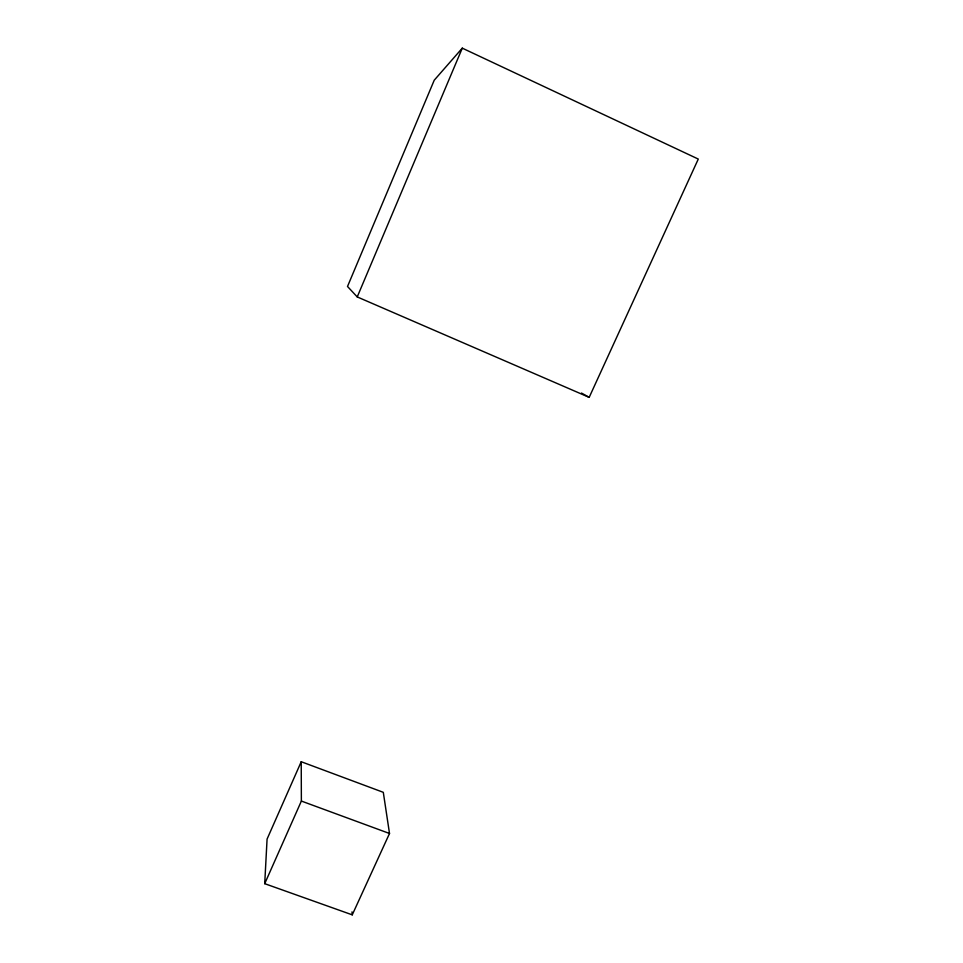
<?xml version="1.0" encoding="UTF-8"?>
<svg xmlns="http://www.w3.org/2000/svg" width="963" height="963" viewBox="0 0 963 963"><rect width="100%" height="100%" fill="white"/><g stroke="black" fill="none" stroke-linecap="round" stroke-linejoin="round"><path stroke-width="1.44" d="M264.717 883.673L267.076 839.086L301.226 761.733L383.298 792.32L389.509 833.489L352.253 914.85L264.717 883.673L301.371 801.06L301.226 761.733M357.237 296.929L462.288 48.15L698.283 159.064L589.187 397.358L357.237 296.929L347.511 286.48L434.229 80.218L462.288 48.15M301.371 801.06L389.509 833.489M581.496 393.048L589.187 397.358M352.013 911.865L352.253 914.85"/></g></svg>
